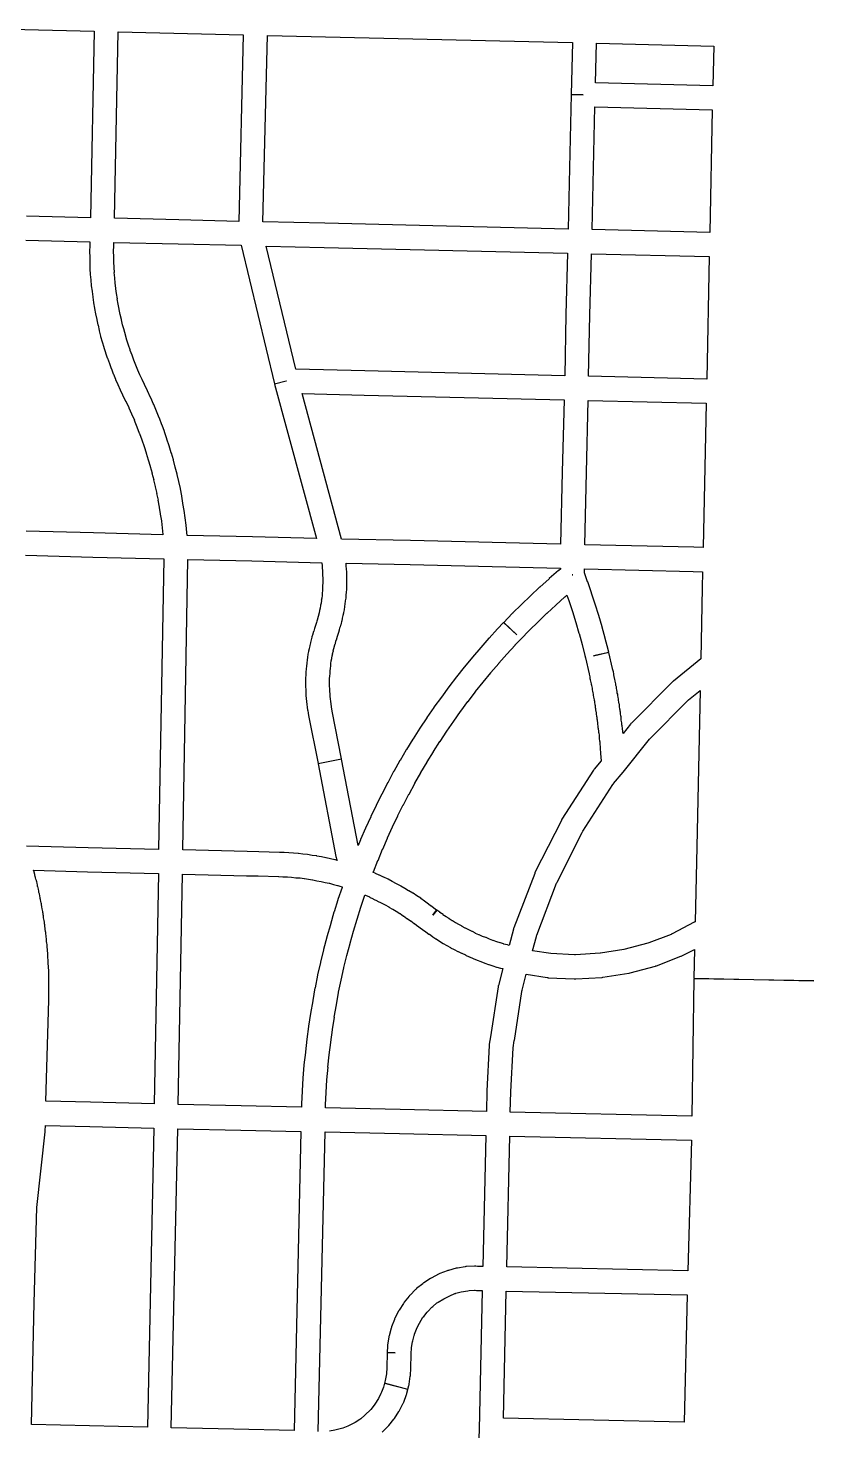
# Model space of a CAD drawing. Extents: x 0 to 1129, y 203 to 1017.
# Drawn here: x 299.4 to 336.2, y 578.5 to 644.2 of the extents above; entities that cross this region are included whole.
import ezdxf

# ---------------------------------------------------------------- set-up
doc = ezdxf.new("R2010")
doc.units = 0
doc.layers.get('0').update_dxf_attribs({"linetype": 'CONTINUOUS'})

msp = doc.modelspace()

# ---------------------------------------------------------------- linework, layer by layer
at = {"color": 1}
for points in [[(296.580289, 644.207489), (302.450511, 644.066378), (302.274111, 635.324556), (299.275489, 635.402155)], [(303.5794, 644.038223), (309.435489, 643.890068), (309.230889, 635.15529), (306.408667, 635.23289), (303.403, 635.296401), (303.5794, 644.038223)], [(310.564378, 643.861936), (324.851889, 643.530313), (324.795444, 641.103202), (325.359889, 641.081979), (324.795444, 641.095977), (324.717845, 637.666977), (324.654333, 634.795378), (313.259622, 635.063466), (310.352734, 635.126977), (310.564378, 643.861936)], [(325.980778, 643.502204), (331.477044, 643.361093), (331.434734, 641.505493), (325.938444, 641.639537), (325.980778, 643.502204)], [(325.910222, 640.510649), (331.406511, 640.376604), (331.293622, 634.633382), (325.783222, 634.767449), (325.846734, 637.639049), (325.910222, 640.510649)], [(299.240267, 634.273266), (302.238867, 634.195667), (302.238867, 634.012222), (302.238867, 634.005223), (302.224869, 633.751223), (302.224869, 633.744224), (302.238867, 633.476113), (302.238867, 633.469114), (302.245866, 633.215114), (302.245866, 633.20089), (302.252865, 632.94689), (302.252865, 632.939891), (302.252865, 632.932892), (302.266864, 632.671825), (302.288087, 632.410758), (302.288087, 632.403759), (302.316309, 632.142714), (302.316309, 632.135715), (302.351575, 631.881715), (302.351575, 631.874716), (302.386865, 631.613672), (302.386865, 631.606673), (302.422154, 631.352673), (302.422154, 631.345674), (302.464464, 631.084607), (302.464464, 631.077608), (302.513865, 630.823608), (302.513865, 630.816609), (302.570309, 630.555542), (302.570309, 630.548543), (302.619709, 630.30161), (302.619709, 630.29461), (302.633707, 630.287611), (302.683108, 630.040656), (302.690107, 630.040656), (302.690107, 630.026657), (302.753618, 629.779702), (302.753618, 629.772703), (302.753618, 629.765703), (302.824174, 629.51877), (302.824174, 629.511771), (302.901796, 629.264838), (302.901796, 629.250614), (302.986463, 629.017792), (302.986463, 629.003794), (302.986463, 628.996795), (303.064062, 628.763973), (303.071062, 628.749974), (303.071062, 628.742975), (303.162772, 628.503109), (303.162772, 628.49611), (303.247439, 628.256221), (303.247439, 628.249222), (303.254438, 628.249222), (303.346172, 628.00931), (303.353171, 628.002311), (303.353171, 627.995312), (303.451926, 627.755401), (303.451926, 627.748402), (303.557771, 627.51558), (303.557771, 627.50858), (303.56477, 627.50858), (303.670614, 627.268692), (303.670614, 627.261692), (303.783503, 627.021781), (303.924614, 626.732514), (303.938613, 626.725515), (304.065613, 626.436226), (304.065613, 626.422228), (304.199679, 626.140006), (304.199679, 626.133007), (304.333724, 625.836651), (304.326725, 625.836651), (304.44668, 625.533273), (304.453679, 625.526274), (304.559502, 625.237008), (304.5735, 625.223009), (304.679344, 624.926676), (304.679344, 624.919677), (304.785166, 624.616277), (304.792166, 624.609278), (304.890921, 624.305878), (304.890921, 624.298878), (304.982654, 623.988434), (304.975655, 623.988434), (305.074455, 623.685034), (305.074455, 623.671036), (305.159122, 623.367658), (305.152123, 623.367658), (305.243857, 623.050147), (305.229633, 623.050147), (305.314299, 622.732635), (305.314299, 622.718637), (305.384877, 622.415237), (305.370653, 622.415237), (305.441231, 622.097748), (305.434232, 622.097748), (305.497744, 621.766126), (305.497744, 621.759127), (305.547121, 621.448682), (305.547121, 621.441683), (305.596499, 621.124172), (305.596499, 621.117173), (305.638855, 620.799684), (305.631856, 620.799684), (305.667145, 620.482173), (305.667145, 620.475174), (302.421589, 620.55984), (299.267745, 620.644507)], [(303.367711, 634.168438), (306.380444, 634.104927), (309.329667, 634.034394), (310.896, 627.543282), (311.446333, 627.677327), (311.446333, 627.670328), (310.903044, 627.522172), (312.857444, 620.304328), (309.865889, 620.38195), (306.803778, 620.445439), (306.796779, 620.579506), (306.796779, 620.586505), (306.76149, 620.918127), (306.76149, 620.932125), (306.712112, 621.263725), (306.712112, 621.270724), (306.669756, 621.609391), (306.662757, 621.609391), (306.662757, 621.61639), (306.606313, 621.940923), (306.606313, 621.955147), (306.556912, 622.286747), (306.549913, 622.293746), (306.486425, 622.632413), (306.486425, 622.639412), (306.415846, 622.963967), (306.415846, 622.977966), (306.338247, 623.302521), (306.338247, 623.30952), (306.246513, 623.634053), (306.246513, 623.648277), (306.161846, 623.97281), (306.161846, 623.979809), (306.070135, 624.304365), (306.063136, 624.304365), (306.063136, 624.318363), (305.964336, 624.635874), (305.964336, 624.642873), (305.858514, 624.960362), (305.858514, 624.967361), (305.858514, 624.97436), (305.745625, 625.291849), (305.745625, 625.305847), (305.632736, 625.609225), (305.632736, 625.623449), (305.618738, 625.623449), (305.505849, 625.940938), (305.505849, 625.947937), (305.49885, 625.947937), (305.371827, 626.265448), (305.24485, 626.582959), (305.230626, 626.582959), (305.230626, 626.589958), (305.103649, 626.893359), (305.103649, 626.900358), (305.089425, 626.900358), (304.948313, 627.210802), (304.948313, 627.217801), (304.800158, 627.514157), (304.694313, 627.739935), (304.694313, 627.746934), (304.588491, 627.965668), (304.588491, 627.972667), (304.489714, 628.184333), (304.489714, 628.191332), (304.405047, 628.41711), (304.398048, 628.41711), (304.398048, 628.424109), (304.306314, 628.649887), (304.221648, 628.882709), (304.221648, 628.889708), (304.136981, 629.108419), (304.129982, 629.129642), (304.059449, 629.348376), (304.059449, 629.355375), (303.981826, 629.588197), (303.981826, 629.595196), (303.911271, 629.828041), (303.911271, 629.83504), (303.84776, 630.060818), (303.84776, 630.074816), (303.784271, 630.300594), (303.784271, 630.307593), (303.727826, 630.540415), (303.727826, 630.554413), (303.671382, 630.787258), (303.671382, 630.794257), (303.621982, 631.027079), (303.621982, 631.041303), (303.572604, 631.274125), (303.572604, 631.281124), (303.530271, 631.521035), (303.53727, 631.521035), (303.494959, 631.767969), (303.494959, 631.774968), (303.466737, 632.000745), (303.466737, 632.021969), (303.431448, 632.261857), (303.431448, 632.268857), (303.41745, 632.494634), (303.41745, 632.515857), (303.389228, 632.755746), (303.396227, 632.755746), (303.382228, 632.988591), (303.382228, 633.009814), (303.368004, 633.249703), (303.368004, 633.256702), (303.368004, 633.496614), (303.368004, 633.503613), (303.354006, 633.743502), (303.354006, 633.750501), (303.368004, 633.990367), (303.368004, 633.997366), (303.367711, 634.168438)], [(310.507933, 633.999105), (313.2314, 633.935593), (324.626111, 633.667505), (324.548511, 630.795882), (324.492067, 627.92426), (315.129333, 628.150038), (311.897889, 628.22766), (310.507933, 633.999105)], [(325.755, 633.639282), (331.2654, 633.505216), (331.152511, 627.76906), (325.613889, 627.896038), (325.6774, 630.76766), (325.755, 633.639282)], [(312.187178, 627.090846), (315.101111, 627.020268), (324.463845, 626.79449), (324.379178, 623.414891), (324.301556, 620.035291), (317.274222, 620.204624), (314.028667, 620.275157), (312.187178, 627.090846)], [(325.585667, 626.766268), (331.124289, 626.639291), (330.976111, 619.873002), (330.538667, 619.887), (325.430444, 620.006956), (325.508067, 623.386556), (325.585667, 626.766268)], [(299.233178, 619.513112), (302.394067, 619.428445), (305.710155, 619.343779), (305.470289, 605.740668), (302.168289, 605.81829), (299.282556, 605.895912)], [(306.839044, 619.315624), (309.837667, 619.252135), (313.111444, 619.167469), (313.111444, 619.153471), (313.111444, 619.146471), (313.125443, 619.040649), (313.125443, 619.03365), (313.132442, 618.927828), (313.132442, 618.91383), (313.146666, 618.807985), (313.146666, 618.793987), (313.153665, 618.688143), (313.153665, 618.681143), (313.153665, 618.575299), (313.153665, 618.561301), (313.160664, 618.455479), (313.160664, 618.441255), (313.160664, 618.335433), (313.160664, 618.222544), (313.160664, 618.201321), (313.153665, 618.095476), (313.153665, 618.088477), (313.153665, 617.982632), (313.153665, 617.975633), (313.146666, 617.869788), (313.146666, 617.85579), (313.132442, 617.749968), (313.132442, 617.735744), (313.125443, 617.629922), (313.125443, 617.622923), (313.111444, 617.517101), (313.111444, 617.503103), (313.090221, 617.390214), (313.09722, 617.390214), (313.083222, 617.284369), (313.076223, 617.270371), (313.055, 617.171571), (313.055, 617.150348), (313.041002, 617.058614), (313.041002, 617.037391), (313.01278, 616.931569), (313.01278, 616.92457), (312.984557, 616.818748), (312.984557, 616.811749), (312.956335, 616.712971), (312.956335, 616.691748), (312.935112, 616.600037), (312.935112, 616.586039), (312.899846, 616.47315), (312.885847, 616.423772), (312.864624, 616.360261), (312.772891, 616.085105), (312.772891, 616.078106), (312.737602, 615.965217), (312.730602, 615.951219), (312.695336, 615.831286), (312.695336, 615.824287), (312.65298, 615.697287), (312.65298, 615.690288), (312.65298, 615.683289), (312.617714, 615.556289), (312.617714, 615.54929), (312.582447, 615.422267), (312.582447, 615.415268), (312.554225, 615.295335), (312.554225, 615.281111), (312.547226, 615.281111), (312.519004, 615.154133), (312.519004, 615.139909), (312.490781, 615.019976), (312.490781, 615.012977), (312.462559, 614.87891), (312.462559, 614.871911), (312.448561, 614.744889), (312.448561, 614.737889), (312.434563, 614.603823), (312.420564, 614.603823), (312.420564, 614.596823), (312.413565, 614.469823), (312.406566, 614.462824), (312.399567, 614.32878), (312.399567, 614.321781), (312.378344, 614.201848), (312.378344, 614.18785), (312.378344, 614.18085), (312.371345, 614.060917), (312.371345, 614.046919), (312.364346, 613.919919), (312.364346, 613.905921), (312.350348, 613.778921), (312.350348, 613.764923), (312.350348, 613.644967), (312.350348, 613.637968), (312.350348, 613.62397), (312.350348, 613.49697), (312.350348, 613.482971), (312.350348, 613.355971), (312.364346, 613.221905), (312.364346, 613.214905), (312.364346, 613.087905), (312.364346, 613.080906), (312.371345, 612.946862), (312.371345, 612.939863), (312.385569, 612.805819), (312.385569, 612.79882), (312.399567, 612.678886), (312.399567, 612.664888), (312.399567, 612.657889), (312.413791, 612.537956), (312.413791, 612.523958), (312.435014, 612.396958), (312.449012, 612.262891), (312.449012, 612.255892), (312.456012, 612.241894), (312.477235, 612.121938), (312.477235, 612.114939), (312.491233, 612.016161), (312.935722, 609.758383), (314.043455, 609.977094), (313.606011, 612.220783), (313.606011, 612.227782), (313.584788, 612.312449), (313.570789, 612.418294), (313.570789, 612.439517), (313.549566, 612.545339), (313.549566, 612.552338), (313.535568, 612.665227), (313.514345, 612.785183), (313.521344, 612.785183), (313.507346, 612.905116), (313.500347, 613.018005), (313.500347, 613.032003), (313.493348, 613.137825), (313.493348, 613.144824), (313.493348, 613.257713), (313.493348, 613.264712), (313.479349, 613.384645), (313.479349, 613.497534), (313.479349, 613.511532), (313.479349, 613.61031), (313.479349, 613.624308), (313.479349, 613.73013), (313.479349, 613.744354), (313.493348, 613.850176), (313.493348, 613.864175), (313.500347, 613.970019), (313.500347, 613.977018), (313.507346, 614.082863), (313.507346, 614.104086), (313.514345, 614.209908), (313.514345, 614.216907), (313.535568, 614.329796), (313.528569, 614.329796), (313.542793, 614.449752), (313.542793, 614.456751), (313.556791, 614.562596), (313.556791, 614.569595), (313.578014, 614.675439), (313.585013, 614.696662), (313.606236, 614.802484), (313.606236, 614.809484), (313.62746, 614.922372), (313.62046, 614.922372), (313.65575, 615.035261), (313.64875, 615.035261), (313.684039, 615.155217), (313.67704, 615.155217), (313.712329, 615.261039), (313.712329, 615.268038), (313.740552, 615.37386), (313.747551, 615.387858), (313.775773, 615.486636), (313.775773, 615.493635), (313.811039, 615.599457), (313.811039, 615.613456), (313.853395, 615.726345), (313.853395, 615.733344), (313.923928, 615.966188), (313.923928, 615.973187), (313.930927, 615.987186), (313.937927, 616.008409), (313.944926, 616.036631), (313.980192, 616.156564), (313.980192, 616.163563), (313.994416, 616.163563), (314.015639, 616.290563), (314.029638, 616.297562), (314.050861, 616.424585), (314.050861, 616.431584), (314.064859, 616.431584), (314.086082, 616.565651), (314.086082, 616.57265), (314.114304, 616.692583), (314.121303, 616.706807), (314.142526, 616.82674), (314.149526, 616.82674), (314.149526, 616.833739), (314.170749, 616.960762), (314.170749, 616.967761), (314.177748, 616.967761), (314.191972, 617.101828), (314.191972, 617.108827), (314.213195, 617.235827), (314.213195, 617.242826), (314.227193, 617.362759), (314.227193, 617.376758), (314.227193, 617.383757), (314.248416, 617.50369), (314.248416, 617.517688), (314.255415, 617.637644), (314.262414, 617.644643), (314.262414, 617.658641), (314.276638, 617.778597), (314.276638, 617.785596), (314.283638, 617.912596), (314.283638, 617.919595), (314.283638, 617.926594), (314.283638, 618.053594), (314.283638, 618.060593), (314.290637, 618.187571), (314.290637, 618.19457), (314.290637, 618.201569), (314.290637, 618.335613), (314.290637, 618.455569), (314.290637, 618.469567), (314.290637, 618.476566), (314.283638, 618.596522), (314.283638, 618.603521), (314.283638, 618.737588), (314.283638, 618.744587), (314.276638, 618.871587), (314.276638, 618.878586), (314.262414, 619.01263), (314.255415, 619.01963), (314.248416, 619.139563), (317.247016, 619.076074), (324.28846, 618.906741), (324.28846, 618.864385), (324.217905, 618.800896), (324.203907, 618.800896), (323.766462, 618.419896), (323.766462, 618.412897), (323.759463, 618.412897), (323.321996, 618.024853), (323.314997, 618.017854), (322.891664, 617.622742), (322.884665, 617.622742), (322.468375, 617.213543), (322.461376, 617.213543), (322.461376, 617.206544), (322.045087, 616.797321), (322.045087, 616.790322), (322.038088, 616.790322), (321.642977, 616.374033), (322.242688, 615.781367), (321.628843, 616.366989), (321.346621, 616.070633), (320.95151, 615.633211), (320.944511, 615.626212), (320.556444, 615.195812), (320.556444, 615.188813), (320.175467, 614.744302), (320.168468, 614.737302), (319.794512, 614.285747), (319.787513, 614.278748), (319.427668, 613.827192), (319.427668, 613.820193), (319.067846, 613.354526), (318.715068, 612.874749), (318.369357, 612.402015), (318.369357, 612.388017), (318.030691, 611.915283), (318.030691, 611.908284), (317.706113, 611.414373), (317.388624, 610.920506), (317.381625, 610.906282), (317.078225, 610.412416), (317.078225, 610.405417), (317.071225, 610.405417), (316.781936, 609.904484), (316.774937, 609.897485), (316.492715, 609.389485), (316.478717, 609.382486), (316.210583, 608.860397), (316.196585, 608.860397), (315.935518, 608.34533), (315.928519, 608.34533), (315.928519, 608.331332), (315.667475, 607.816288), (315.660476, 607.816288), (315.660476, 607.802064), (315.41352, 607.28702), (315.406521, 607.273021), (315.406521, 607.266022), (315.166609, 606.736867), (315.15961, 606.736867), (315.15961, 606.729868), (314.926788, 606.200712), (314.926788, 606.193713), (314.919789, 606.193713), (314.813967, 605.925625), (314.037833, 609.961402), (312.937167, 609.749713), (313.776789, 605.403491), (313.783788, 605.354113), (313.798012, 605.297669), (313.826234, 605.227113), (313.748612, 605.248337), (313.734614, 605.248337), (313.727615, 605.248337), (313.523015, 605.297714), (313.516016, 605.297714), (313.311393, 605.347092), (313.304394, 605.347092), (313.099794, 605.389448), (313.092795, 605.389448), (312.881106, 605.424714), (312.874107, 605.431713), (312.669507, 605.459935), (312.662508, 605.459935), (312.655509, 605.459935), (312.450909, 605.495225), (312.44391, 605.495225), (312.232221, 605.523447), (312.218222, 605.523447), (312.020667, 605.54467), (312.006443, 605.54467), (311.999444, 605.54467), (311.794844, 605.565893), (311.787845, 605.565893), (311.576178, 605.579891), (311.569179, 605.579891), (311.35749, 605.593889), (311.350491, 605.593889), (311.138824, 605.600889), (311.124826, 605.600889), (310.16527, 605.629111), (309.614937, 605.63611), (306.602226, 605.71371), (306.839044, 619.315624)], [(324.837778, 618.60307), (324.866, 618.60307), (324.844777, 618.59607), (324.837778, 618.60307)], [(325.416333, 618.878067), (330.510444, 618.758111), (330.947889, 618.744113), (330.933891, 617.996224), (330.863335, 614.666002), (329.586268, 613.62178), (329.565045, 613.607781), (329.536823, 613.586558), (327.624779, 611.653359), (327.596556, 611.632135), (327.582332, 611.610912), (327.229577, 611.166424), (327.215353, 611.229935), (327.215353, 611.236934), (327.208354, 611.293378), (327.201355, 611.363934), (327.201355, 611.377932), (327.201355, 611.39193), (327.201355, 611.39893), (327.180132, 611.532974), (327.173133, 611.575307), (327.166134, 611.659974), (327.159135, 611.730529), (327.159135, 611.737529), (327.145136, 611.786906), (327.145136, 611.800904), (327.130912, 611.927904), (327.130912, 611.941903), (327.130912, 611.948902), (327.123913, 611.998302), (327.123913, 612.0123), (327.109915, 612.068745), (327.102916, 612.153411), (327.102916, 612.16041), (327.102916, 612.167409), (327.095917, 612.209743), (327.088918, 612.280298), (327.088918, 612.294297), (327.081919, 612.294297), (327.060695, 612.449519), (327.053696, 612.505963), (327.053696, 612.512962), (327.053696, 612.519961), (327.046697, 612.562295), (327.032699, 612.63285), (327.0257, 612.63285), (327.0257, 612.646849), (327.018701, 612.717404), (327.018701, 612.724403), (327.011702, 612.787892), (327.011702, 612.794891), (326.990479, 612.858402), (326.990479, 612.865401), (326.983479, 612.92889), (326.983479, 612.935889), (326.97648, 612.999401), (326.97648, 613.0064), (326.955257, 613.055777), (326.955257, 613.069775), (326.948258, 613.140331), (326.941259, 613.210887), (326.920036, 613.281442), (326.913037, 613.351998), (326.891814, 613.422553), (326.884815, 613.493109), (326.884815, 613.500108), (326.856592, 613.620064), (326.856592, 613.627063), (326.842594, 613.690551), (326.842594, 613.697551), (326.814372, 613.831617), (326.800374, 613.90924), (326.800374, 613.923238), (326.786375, 613.972638), (326.786375, 613.979637), (326.772377, 614.043149), (326.772377, 614.050148), (326.737088, 614.191259), (326.737088, 614.205257), (326.560711, 614.967257), (325.833977, 614.797924), (326.560711, 614.981391), (326.532488, 615.087213), (326.532488, 615.094212), (326.391377, 615.623367), (326.391377, 615.630366), (326.250266, 616.152455), (326.250266, 616.159454), (326.250266, 616.166453), (326.095044, 616.688542), (326.095044, 616.695541), (325.925711, 617.217652), (325.925711, 617.224651), (325.74931, 617.746785), (325.74931, 617.753784), (325.572933, 618.268828), (325.565934, 618.275827), (325.417756, 618.692094), (325.416333, 618.878067)], [(324.597889, 617.643514), (324.682556, 617.396558), (324.682556, 617.389559), (324.851889, 616.888603), (324.851889, 616.881604), (325.014155, 616.373604), (325.007156, 616.373604), (325.155312, 615.865604), (325.162311, 615.844381), (325.303422, 615.343448), (325.303422, 615.336449), (325.437466, 614.81436), (325.465688, 614.71556), (325.635022, 613.967694), (325.642021, 613.95347), (325.670243, 613.826492), (325.670243, 613.819493), (325.677242, 613.755982), (325.677242, 613.748983), (325.69124, 613.692538), (325.69124, 613.685539), (325.705464, 613.614961), (325.726687, 613.495028), (325.726687, 613.48103), (325.747911, 613.424585), (325.747911, 613.410587), (325.776133, 613.290654), (325.776133, 613.283655), (325.783132, 613.220143), (325.79713, 613.14961), (325.811128, 613.079032), (325.825127, 613.015544), (325.818127, 613.015544), (325.832126, 612.944988), (325.84635, 612.881477), (325.84635, 612.874478), (325.853349, 612.810989), (325.860348, 612.80399), (325.867347, 612.740479), (325.867347, 612.733479), (325.881345, 612.684079), (325.888344, 612.599413), (325.902568, 612.542968), (325.902568, 612.52897), (325.916567, 612.47957), (325.916567, 612.472571), (325.923566, 612.409059), (325.923566, 612.40206), (325.923566, 612.388062), (325.930565, 612.338662), (325.930565, 612.331663), (325.937564, 612.282263), (325.965786, 612.134107), (325.965786, 612.127108), (325.972785, 612.070664), (325.972785, 612.063665), (325.972785, 612.056665), (325.987009, 612.000221), (325.987009, 611.986223), (325.994008, 611.929778), (326.001007, 611.859223), (326.001007, 611.852224), (326.008007, 611.802823), (326.008007, 611.7816), (326.02923, 611.661667), (326.02923, 611.647669), (326.036229, 611.591225), (326.036229, 611.584225), (326.043228, 611.520737), (326.050227, 611.450181), (326.064225, 611.407848), (326.078223, 611.266737), (326.078223, 611.252738), (326.078223, 611.231515), (326.085223, 611.182115), (326.085223, 611.175116), (326.099447, 611.111605), (326.099447, 611.104606), (326.099447, 611.041117), (326.106446, 610.984673), (326.106446, 610.970674), (326.113445, 610.91423), (326.113445, 610.900232), (326.120444, 610.843787), (326.120444, 610.829789), (326.134442, 610.773345), (326.134442, 610.759346), (326.141441, 610.639413), (326.141441, 610.632414), (326.14844, 610.568903), (326.14844, 610.561904), (326.14844, 610.491348), (326.155439, 610.44197), (326.155439, 610.420747), (326.169438, 610.293747), (326.169438, 610.286748), (326.176437, 610.22326), (326.204659, 609.891637), (325.880103, 609.489482), (325.851881, 609.46126), (325.844882, 609.447261), (324.363193, 607.154194), (324.34197, 607.125972), (324.334971, 607.09775), (323.10026, 604.663595), (323.093261, 604.635372), (323.086262, 604.614149), (322.112595, 602.060061), (322.098597, 602.038838), (322.098597, 602.010615), (321.893997, 601.241571), (321.80933, 601.262794), (321.802331, 601.262794), (321.647109, 601.305128), (321.625886, 601.312127), (321.47773, 601.368571), (321.470731, 601.368571), (321.308442, 601.410927), (321.308442, 601.417926), (321.139109, 601.474371), (321.13211, 601.474371), (320.976865, 601.537859), (320.962867, 601.537859), (320.807622, 601.608438), (320.800623, 601.608438), (320.645401, 601.664882), (320.638401, 601.664882), (320.483202, 601.735415), (320.468978, 601.735415), (320.320822, 601.805993), (320.313823, 601.819991), (320.165645, 601.890569), (320.151647, 601.890569), (320.003492, 601.968169), (319.996493, 601.968169), (319.848315, 602.045769), (319.834316, 602.045769), (319.693205, 602.123391), (319.686206, 602.13739), (319.538028, 602.21499), (319.531029, 602.221989), (319.389918, 602.299588), (319.37592, 602.306588), (319.234809, 602.398321), (319.22781, 602.398321), (319.086698, 602.482988), (319.079699, 602.496986), (318.938588, 602.588719), (318.931589, 602.588719), (318.790478, 602.680453), (318.797477, 602.687452), (318.649322, 602.78623), (318.635098, 602.793229), (318.501054, 602.899051), (318.317609, 602.652118), (318.493987, 602.899051), (318.225898, 603.096607), (318.211674, 603.103606), (318.105852, 603.181206), (317.929452, 603.308206), (317.929452, 603.315205), (317.753074, 603.442227), (317.746075, 603.442227), (317.746075, 603.449226), (317.569675, 603.562115), (317.562676, 603.562115), (317.386298, 603.689115), (317.379299, 603.689115), (317.188788, 603.802004), (317.181789, 603.802004), (317.005389, 603.914893), (316.99839, 603.914893), (316.814968, 604.020715), (316.800744, 604.027714), (316.617322, 604.133536), (316.610323, 604.133536), (316.412767, 604.239381), (316.222278, 604.338159), (316.215279, 604.345158), (316.017724, 604.436869), (316.010725, 604.443868), (315.813169, 604.535601), (315.80617, 604.535601), (315.622726, 604.613201), (315.615726, 604.6202), (315.53106, 604.655489), (315.524061, 604.662488), (315.517062, 604.662488), (315.524061, 604.683711), (315.538059, 604.690711), (315.735614, 605.219889), (315.749613, 605.226888), (315.961279, 605.748999), (315.968278, 605.755998), (316.186989, 606.271042), (316.193988, 606.278041), (316.42681, 606.793108), (316.42681, 606.800107), (316.673766, 607.308107), (316.673766, 607.322105), (316.927766, 607.823061), (316.934765, 607.83006), (317.19581, 608.323972), (317.202809, 608.330971), (317.463876, 608.82486), (317.477874, 608.846083), (317.746007, 609.332927), (317.760006, 609.339927), (318.042228, 609.826749), (318.049227, 609.833748), (318.338516, 610.306481), (318.345515, 610.320479), (318.648915, 610.79319), (318.655914, 610.80019), (318.966359, 611.2729), (318.966359, 611.2799), (319.290914, 611.738522), (319.290914, 611.745521), (319.61547, 612.204121), (319.622469, 612.21112), (319.961136, 612.662676), (319.968135, 612.669675), (320.306802, 613.12123), (320.313801, 613.128229), (320.666556, 613.572741), (320.673555, 613.57974), (321.026333, 614.010117), (321.033332, 614.024341), (321.400221, 614.447675), (321.40722, 614.454674), (321.78822, 614.878007), (321.774222, 614.878007), (322.1764, 615.30134), (322.162176, 615.30134), (322.444398, 615.590607), (322.437399, 615.590607), (322.839554, 615.999852), (322.846553, 615.999852), (322.846553, 616.006851), (323.241664, 616.401962), (323.248663, 616.401962), (323.657863, 616.797073), (323.664862, 616.797073), (324.081129, 617.18514), (324.504462, 617.566117), (324.511461, 617.573116), (324.597889, 617.643514)], [(330.835, 613.184425), (330.679778, 605.853692), (330.602155, 602.354136), (330.566889, 602.325914), (330.552891, 602.325914), (329.52278, 601.789692), (329.51578, 601.789692), (329.473425, 601.76147), (328.436269, 601.366359), (328.386892, 601.345135), (327.258003, 601.048802), (326.16438, 600.872425), (326.157381, 600.872425), (325.00027, 600.801846), (324.943826, 600.801846), (323.836092, 600.858291), (322.982359, 600.992358), (323.165826, 601.662647), (323.172825, 601.690869), (323.179824, 601.719091), (324.111157, 604.153247), (324.118156, 604.17447), (324.132154, 604.209736), (325.317488, 606.53807), (325.331486, 606.566292), (325.338485, 606.587515), (326.749596, 608.781804), (326.784863, 608.81707), (326.784863, 608.82407), (327.229374, 609.360292), (328.464085, 610.898403), (330.298529, 612.746958), (330.835, 613.184425)], [(299.614155, 604.760024), (302.140067, 604.689469), (305.456155, 604.611846), (305.265667, 593.816869), (302.274111, 593.894469), (300.185667, 593.943846), (300.319711, 598.671091), (300.32671, 599.059135), (300.32671, 599.066135), (300.32671, 599.094357), (300.32671, 599.235468), (300.32671, 599.306001), (300.32671, 599.376579), (300.32671, 599.510623), (300.32671, 599.552957), (300.32671, 599.651734), (300.32671, 599.72229), (300.32671, 599.729289), (300.32671, 599.736288), (300.319711, 599.870332), (300.319711, 599.969133), (300.319711, 599.976132), (300.319711, 600.046687), (300.319711, 600.060686), (300.319711, 600.074684), (300.319711, 600.088682), (300.312712, 600.18746), (300.312712, 600.194459), (300.312712, 600.215682), (300.312712, 600.222681), (300.298714, 600.434325), (300.298714, 600.441324), (300.291714, 600.504836), (300.291714, 600.511835), (300.291714, 600.561235), (300.291714, 600.575233), (300.284715, 600.645811), (300.284715, 600.716344), (300.277716, 600.786922), (300.277716, 600.793922), (300.277716, 600.864477), (300.263492, 600.998521), (300.256493, 601.005521), (300.256493, 601.069032), (300.249494, 601.139565), (300.249494, 601.146564), (300.242495, 601.210075), (300.249494, 601.210075), (300.242495, 601.26652), (300.242495, 601.280518), (300.228497, 601.351096), (300.221498, 601.421629), (300.221498, 601.428628), (300.214498, 601.492139), (300.214498, 601.499138), (300.214498, 601.562627), (300.207499, 601.633205), (300.193501, 601.703738), (300.186502, 601.774316), (300.186502, 601.781316), (300.179503, 601.844804), (300.179503, 601.851803), (300.172504, 601.901181), (300.172504, 601.915405), (300.158506, 601.985938), (300.151506, 602.056516), (300.144507, 602.127049), (300.144507, 602.134048), (300.137508, 602.183426), (300.137508, 602.204649), (300.123284, 602.254049), (300.123284, 602.268047), (300.116285, 602.338625), (300.109286, 602.409158), (300.102287, 602.416158), (300.095288, 602.479669), (300.08129, 602.536113), (300.07429, 602.606646), (300.07429, 602.62087), (300.060292, 602.677315), (300.067291, 602.677315), (300.060292, 602.747848), (300.046294, 602.762072), (300.046294, 602.769071), (300.039295, 602.818471), (300.039295, 602.832469), (300.011073, 602.959492), (300.011073, 602.97349), (300.004074, 603.029934), (299.975851, 603.171046), (299.975851, 603.18527), (299.961853, 603.234647), (299.968852, 603.234647), (299.954628, 603.305203), (299.954628, 603.312202), (299.954628, 603.319201), (299.933405, 603.382712), (299.933405, 603.389711), (299.926406, 603.439111), (299.926406, 603.446111), (299.926406, 603.45311), (299.926406, 603.460109), (299.919407, 603.474107), (299.88414, 603.657551), (299.862917, 603.728107), (299.855918, 603.798663), (299.855918, 603.805662), (299.834695, 603.86915), (299.834695, 603.87615), (299.820697, 603.932594), (299.820697, 603.939593), (299.813698, 604.003104), (299.7997, 604.003104), (299.7927, 604.073637), (299.778702, 604.144215), (299.778702, 604.151215), (299.757479, 604.214703), (299.757479, 604.221702), (299.743481, 604.27108), (299.743481, 604.285304), (299.722258, 604.341748), (299.70826, 604.412281), (299.70826, 604.426505), (299.687036, 604.475883), (299.672812, 604.553483), (299.672812, 604.567707), (299.651589, 604.617084), (299.651589, 604.624084), (299.637591, 604.680528), (299.637591, 604.687527), (299.614155, 604.760024)], [(306.585044, 604.583624), (309.583667, 604.506024), (310.134, 604.499025), (311.086511, 604.470803), (311.10051, 604.470803), (311.291021, 604.456805), (311.29802, 604.456805), (311.495575, 604.449806), (311.502575, 604.449806), (311.70013, 604.435807), (311.70013, 604.442807), (311.890619, 604.414584), (311.897618, 604.414584), (312.088107, 604.400586), (312.095106, 604.400586), (312.285594, 604.372364), (312.299818, 604.372364), (312.48324, 604.344142), (312.490239, 604.344142), (312.673684, 604.308853), (312.694907, 604.308853), (312.878329, 604.273564), (312.885328, 604.273564), (313.075817, 604.238297), (313.082816, 604.238297), (313.26626, 604.195964), (313.273259, 604.195964), (313.463771, 604.15363), (313.47077, 604.15363), (313.654237, 604.097186), (313.661236, 604.097186), (313.851747, 604.047786), (313.858746, 604.047786), (313.957524, 604.019564), (313.964523, 604.019564), (314.077412, 603.984297), (314.070413, 603.963074), (314.063414, 603.963074), (314.063414, 603.956075), (313.865858, 603.39163), (313.865858, 603.384631), (313.689481, 602.81312), (313.682482, 602.806121), (313.513148, 602.220521), (313.513148, 602.213522), (313.350859, 601.642033), (313.350859, 601.628035), (313.195637, 601.049479), (313.195637, 601.04248), (313.054526, 600.456858), (313.047527, 600.449859), (312.913482, 599.857192), (312.913482, 599.850193), (312.800594, 599.257526), (312.793594, 599.257526), (312.793594, 599.250527), (312.687772, 598.657861), (312.687772, 598.650862), (312.58195, 598.058195), (312.58195, 598.051196), (312.490217, 597.458529), (312.490217, 597.45153), (312.412617, 596.851796), (312.412617, 596.844797), (312.342039, 596.252131), (312.342039, 596.245132), (312.342039, 596.230908), (312.27855, 595.645308), (312.27855, 595.63131), (312.22915, 595.031599), (312.22915, 595.024599), (312.193884, 594.424866), (312.193884, 594.417867), (312.165661, 593.818156), (312.165661, 593.811157), (312.165661, 593.797159), (312.165661, 593.663092), (309.343439, 593.726603), (306.38715, 593.790114), (306.585044, 604.583624)], [(315.136378, 603.595666), (315.157601, 603.588667), (315.1646, 603.588667), (315.348067, 603.511044), (315.355066, 603.497046), (315.524399, 603.419424), (315.531398, 603.412425), (315.707799, 603.334802), (315.721797, 603.320804), (315.898174, 603.236137), (316.074575, 603.144404), (316.081574, 603.137405), (316.250907, 603.052738), (316.257906, 603.03874), (316.427239, 602.947006), (316.434239, 602.947006), (316.603572, 602.841184), (316.765861, 602.735362), (316.779859, 602.735362), (316.942126, 602.615406), (316.942126, 602.629405), (317.104415, 602.509471), (317.118413, 602.502472), (317.273635, 602.39665), (317.280634, 602.389651), (317.435879, 602.276762), (317.449877, 602.276762), (317.555722, 602.192096), (317.555722, 602.185097), (317.837944, 601.980497), (317.979055, 601.874652), (317.986054, 601.874652), (318.134232, 601.761763), (318.141231, 601.761763), (318.15523, 601.761763), (318.303408, 601.655941), (318.303408, 601.648942), (318.310407, 601.648942), (318.458562, 601.550187), (318.47256, 601.543188), (318.627783, 601.44441), (318.634782, 601.437411), (318.797071, 601.33861), (318.80407, 601.33861), (318.80407, 601.331611), (318.973403, 601.2399), (318.973403, 601.232901), (319.142737, 601.148235), (319.149736, 601.134236), (319.319069, 601.04957), (319.481335, 600.957859), (319.495559, 600.957859), (319.495559, 600.95086), (319.657826, 600.87326), (319.671824, 600.87326), (319.848202, 600.795638), (319.848202, 600.781639), (320.024602, 600.704039), (320.031601, 600.704039), (320.200934, 600.633461), (320.207934, 600.626462), (320.384311, 600.555907), (320.39131, 600.555907), (320.560644, 600.485351), (320.567643, 600.485351), (320.74402, 600.414796), (320.751019, 600.414796), (320.92742, 600.351284), (320.941418, 600.351284), (321.117795, 600.287796), (321.124794, 600.287796), (321.301195, 600.231351), (321.308194, 600.231351), (321.315193, 600.231351), (321.491593, 600.174907), (321.505591, 600.174907), (321.590258, 600.153684), (321.392702, 599.370528), (321.378704, 599.342306), (321.378704, 599.307017), (321.011815, 596.964572), (320.955371, 596.618862), (320.955371, 596.590639), (320.955371, 596.555373), (320.842482, 594.431639), (320.842482, 594.42464), (320.821259, 593.465085), (316.778414, 593.563885), (313.29297, 593.634418), (313.29297, 593.761441), (313.29297, 593.775439), (313.321192, 594.34695), (313.321192, 594.360948), (313.356458, 594.939504), (313.356458, 594.946503), (313.405859, 595.53917), (313.39886, 595.53917), (313.462348, 596.117703), (313.462348, 596.124702), (313.532904, 596.703257), (313.532904, 596.710256), (313.610504, 597.288834), (313.610504, 597.302833), (313.702237, 597.881411), (313.688239, 597.881411), (313.794084, 598.4529), (313.794084, 598.466898), (313.899906, 599.038409), (313.899906, 599.045408), (314.026906, 599.616897), (314.019906, 599.616897), (314.146884, 600.195475), (314.146884, 600.202474), (314.287995, 600.766919), (314.287995, 600.773918), (314.44324, 601.331318), (314.44324, 601.345316), (314.598439, 601.902694), (314.598439, 601.909693), (314.767773, 602.46707), (314.767773, 602.47407), (314.944173, 603.031447), (314.944173, 603.038446), (315.127617, 603.58878), (315.136378, 603.595666)], [(330.573933, 601.055756), (330.545711, 599.701089), (336.169, 599.581156), (330.545711, 599.672867), (330.446956, 593.245267), (321.945, 593.435756), (321.973222, 594.381223), (321.973222, 594.388222), (322.079044, 596.4414), (322.128444, 596.787111), (322.135444, 596.787111), (322.488244, 599.087222), (322.488244, 599.094221), (322.495243, 599.143599), (322.692799, 599.898532), (323.666465, 599.743332), (323.694687, 599.743332), (323.72291, 599.729108), (324.943532, 599.672664), (324.971754, 599.672664), (325.007021, 599.672664), (326.227621, 599.743242), (326.248844, 599.743242), (326.28411, 599.750241), (327.497666, 599.940753), (327.518889, 599.940753), (327.554155, 599.954751), (328.739489, 600.272262), (328.767711, 600.279261), (328.788934, 600.293259), (329.931934, 600.737771), (329.953157, 600.74477), (329.981379, 600.751769), (330.573933, 601.055756)], [(300.164511, 592.81498), (302.245889, 592.765602), (305.244511, 592.688003), (304.941111, 578.675647), (299.508333, 578.809714), (299.642378, 584.503558), (299.7694, 588.969714), (300.157444, 592.518669), (300.157444, 592.546892), (300.157444, 592.56089), (300.164511, 592.81498)], [(306.366333, 592.65978), (309.315556, 592.596269), (312.137778, 592.532758), (311.820289, 578.520447), (308.998067, 578.583936), (306.055889, 578.647425), (306.366333, 592.65978)], [(312.947868, 578.483781), (313.266667, 592.504536)], [(313.266667, 592.504536), (316.759178, 592.434003), (320.794956, 592.335202), (320.653845, 586.203936), (320.421, 586.210935), (320.407002, 586.210935), (320.322335, 586.217934), (320.301112, 586.217934), (320.27289, 586.217934), (320.27289, 586.224933), (319.891912, 586.196711), (319.86369, 586.196711), (319.835468, 586.182487), (319.468579, 586.133109), (319.440357, 586.12611), (319.405068, 586.119111), (319.045246, 586.020333), (319.017023, 586.013334), (318.988801, 585.999336), (318.650135, 585.872313), (318.614846, 585.858315), (318.586623, 585.844091), (318.262068, 585.674758), (318.233846, 585.66076), (318.205623, 585.639537), (317.888135, 585.434937), (317.859912, 585.420713), (317.845688, 585.39949), (317.556422, 585.166645), (317.5282, 585.145422), (317.506977, 585.131424), (317.245932, 584.863313), (317.224709, 584.849314), (317.210711, 584.821092), (316.970799, 584.531826), (316.956801, 584.503603), (316.935578, 584.475381), (316.730978, 584.164937), (316.716754, 584.143714), (316.709755, 584.115491), (316.540422, 583.776825), (316.526424, 583.755602), (316.512425, 583.727379), (316.385425, 583.374624), (316.371427, 583.346402), (316.364428, 583.31818), (316.265628, 582.958335), (316.258629, 582.923069), (316.258629, 582.894846), (316.19514, 582.527958), (316.19514, 582.499735), (316.188141, 582.471513), (316.181142, 582.182224), (316.555097, 582.161001), (316.181142, 582.168), (316.181142, 582.161001), (316.159919, 581.476601), (316.159919, 581.462602), (316.14592, 581.194491), (316.14592, 581.180493), (316.089476, 580.870049), (316.054209, 580.735982), (317.147809, 580.45376), (317.190143, 580.63016), (317.204141, 580.665449), (317.21114, 580.693671), (317.260518, 581.06056), (317.274516, 581.088782), (317.274516, 581.124049), (317.288514, 581.413315), (317.288514, 581.427539), (317.288514, 581.434538), (317.295513, 582.118916), (317.302512, 582.118916), (317.31651, 582.394094), (317.31651, 582.415317), (317.358844, 582.669317), (317.372842, 582.718695), (317.443398, 582.979761), (317.450397, 583.000985), (317.457396, 583.029207), (317.549129, 583.269096), (317.570352, 583.318496), (317.690308, 583.551318), (317.852575, 583.826496), (317.887864, 583.861762), (317.887864, 583.868761), (318.05013, 584.073384), (318.092463, 584.115717), (318.268841, 584.292095), (318.311197, 584.334451), (318.508753, 584.496717), (318.551063, 584.51794), (318.558062, 584.532164), (318.826174, 584.694431), (319.108396, 584.835542), (319.348285, 584.93432), (319.369508, 584.941319), (319.39773, 584.955543), (319.644686, 585.011987), (319.95513, 585.068432), (320.018619, 585.075431), (320.272619, 585.089429), (320.300841, 585.089429), (320.357286, 585.08243), (320.37151, 585.08243), (320.378509, 585.08243), (320.625464, 585.075431), (320.484353, 578.570209), (320.484353, 578.563209), (320.477354, 578.182232)], [(321.916778, 592.30698), (330.425778, 592.116491), (330.256444, 585.999336), (321.782734, 586.182758), (321.916778, 592.30698)], [(321.754511, 585.053779), (330.228222, 584.870357), (330.094155, 578.908401), (321.627489, 579.105957), (321.754511, 585.053779)], [(315.939605, 578.441515), (316.207693, 578.716693), (316.228916, 578.730691), (316.250139, 578.751914), (316.490006, 579.048248), (316.50423, 579.069471), (316.525453, 579.090694), (316.723008, 579.408183), (316.744231, 579.436405), (316.751231, 579.464627), (316.920564, 579.79625), (316.934562, 579.824472), (316.94856, 579.852694), (317.07556, 580.212539), (317.089559, 580.240761), (317.096558, 580.268983), (317.145935, 580.445361), (316.052335, 580.734627), (316.024113, 580.60765), (316.009889, 580.55825), (315.911134, 580.311294), (315.882912, 580.254849), (315.770023, 580.029072), (315.60069, 579.753916), (315.565401, 579.711583), (315.403134, 579.506983), (315.367845, 579.464627), (315.177356, 579.281205), (315.135, 579.238849), (314.944512, 579.076583), (314.888067, 579.041294), (314.669356, 578.900183), (314.394178, 578.752027), (314.33069, 578.723805), (314.097845, 578.632094), (314.041401, 578.61787), (313.787401, 578.547337), (313.730956, 578.540338), (313.476956, 578.498005)]]:
    msp.add_lwpolyline(points, dxfattribs=at)

doc.saveas('drawing.dxf')
